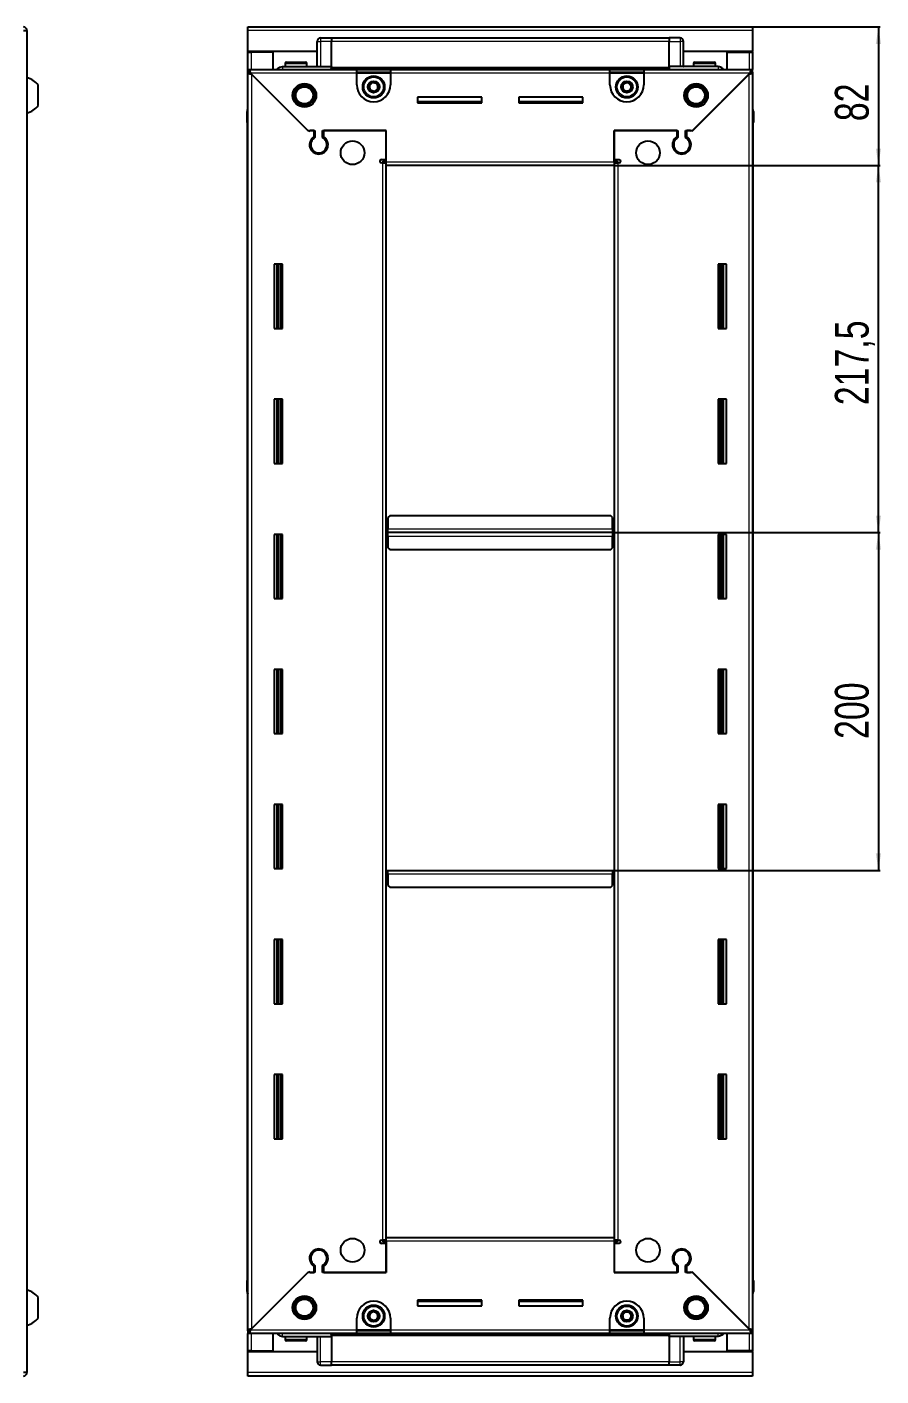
# Model space of a CAD drawing. Header units: millimetres. Extents: x 1014 to 4035, y -1858 to 1241.
# Drawn here: x 3529 to 4035, y 294 to 1093 of the extents above; entities that cross this region are included whole.
import ezdxf

# ---------------------------------------------------------------- set-up
doc = ezdxf.new("R2010")
doc.units = ezdxf.units.MM
doc.layers.add('FORMAT', color=7, linetype='Continuous')
doc.styles.add('SLDTEXTSTYLE0', font='TXT', dxfattribs={"width": 0.75})
doc.dimstyles.new('SLDDIMSTYLE0', dxfattribs={"dimtxt": 20, "dimasz": 10, "dimexe": 0, "dimexo": 0.0625, "dimgap": 5, "dimtad": 2, "dimdec": 1, "dimrnd": 1e-09, "dimzin": 12, "dimdsep": 46, "dimtxsty": 'SLDTEXTSTYLE0', "dimsah": 1, "dimcen": 0.09, "dimadec": 0, "dimazin": 3, "dimtfac": 1, "dimtofl": 0, "dimtmove": 0, "dimatfit": 3, "dimfxl": 0, "dimfrac": 2, "dimtolj": 1, "dimtzin": 12, "dimarcsym": 0})

# ---------------------------------------------------------------- blocks, each defined once
blk = doc.blocks.new('_D_5')
at = {"layer": 'FORMAT'}
for p, q in [((3958.6, 1093.07), (4034.09, 1093.07)), ((4033.09, 1093.07), (4033.09, 1011.07)), ((3876.6, 1011.07), (4034.09, 1011.07))]:
    blk.add_line(p, q, dxfattribs=at)
for points in [[(4033.09, 1093.07), (4031.55, 1083.07), (4034.63, 1083.07)], [(4033.09, 1011.07), (4034.63, 1021.07), (4031.55, 1021.07)]]:
    blk.add_solid(points, dxfattribs=at)
at = {"layer": 'FORMAT', "insert": (4007.31, 1037.29), "char_height": 20, "attachment_point": 1, "rotation": 90, "style": 'SLDTEXTSTYLE0'}
blk.add_mtext('82', dxfattribs=at)
blk = doc.blocks.new('_D_6')
at = {"layer": 'FORMAT'}
for p, q in [((3876.6, 1011.07), (4034.09, 1011.07)), ((4033.09, 793.57), (4033.09, 1011.07)), ((3875.6, 793.57), (4034.09, 793.57))]:
    blk.add_line(p, q, dxfattribs=at)
for points in [[(4033.09, 1011.07), (4031.55, 1001.07), (4034.63, 1001.07)], [(4033.09, 793.57), (4034.63, 803.57), (4031.55, 803.57)]]:
    blk.add_solid(points, dxfattribs=at)
at = {"layer": 'FORMAT', "insert": (4007.31, 869.07), "char_height": 20, "attachment_point": 1, "rotation": 90, "style": 'SLDTEXTSTYLE0'}
blk.add_mtext('217,5', dxfattribs=at)
blk = doc.blocks.new('_D_7')
at = {"layer": 'FORMAT'}
for p, q in [((3875.6, 793.57), (4034.09, 793.57)), ((4033.09, 793.57), (4033.09, 593.57)), ((3875.6, 593.57), (4034.09, 593.57))]:
    blk.add_line(p, q, dxfattribs=at)
for points in [[(4033.09, 793.57), (4031.55, 783.57), (4034.63, 783.57)], [(4033.09, 593.57), (4034.63, 603.57), (4031.55, 603.57)]]:
    blk.add_solid(points, dxfattribs=at)
at = {"layer": 'FORMAT', "insert": (4007.31, 671.4), "char_height": 20, "attachment_point": 1, "rotation": 90, "style": 'SLDTEXTSTYLE0'}
blk.add_mtext('200', dxfattribs=at)

msp = doc.modelspace()

# ---------------------------------------------------------------- linework, layer by layer
at = {"color": 7, "linetype": 'Continuous', "lineweight": 25}
for p, q in [((3526.64, 1090.97), (3528.74, 1090.97)), ((3528.74, 1090.97), (3528.74, 296.17)), ((3659.59, 1093.07), (3958.59, 1093.07)), ((3659.59, 1090.97), (3659.59, 1093.07)), ((3659.59, 1078.57), (3659.59, 1090.97)), ((3958.59, 1093.07), (3958.59, 1090.97)), ((3958.59, 1090.97), (3958.59, 1078.57)), ((3700.59, 1069.57), (3700.59, 1084.57)), ((3701.27, 1086.07), (3701.27, 1086.07)), ((3702.59, 1086.57), (3709.09, 1086.57)), ((3702.59, 1086.57), (3709.09, 1086.57)), ((3709.09, 1086.57), (3709.09, 1086.57)), ((3709.09, 1086.57), (3709.09, 1086.57)), ((3709.09, 1086.57), (3709.09, 1084.57)), ((3909.09, 1086.42), (3709.09, 1086.42)), ((3709.09, 1069.57), (3709.09, 1084.57)), ((3909.09, 1086.57), (3909.09, 1086.57)), ((3915.59, 1086.57), (3909.09, 1086.57)), ((3915.59, 1086.57), (3909.09, 1086.57)), ((3909.09, 1086.57), (3909.09, 1084.57)), ((3909.09, 1069.57), (3909.09, 1084.57)), ((3917.59, 1084.57), (3917.59, 1084.57)), ((3917.59, 1069.57), (3917.59, 1084.57)), ((3700.59, 1078.57), (3659.59, 1078.57)), ((3659.59, 1078.07), (3659.59, 1078.57)), ((3659.59, 1067.82), (3659.59, 1078.07)), ((3659.59, 1078.07), (3661.69, 1078.07)), ((3661.09, 1078.07), (3661.09, 1078.57)), ((3674.59, 1078.07), (3661.69, 1078.07)), ((3674.59, 1067.82), (3674.59, 1078.07)), ((3681.59, 1071.47), (3681.59, 1069.57)), ((3682.39, 1072.27), (3693.79, 1072.27)), ((3694.59, 1069.57), (3694.59, 1071.47)), ((3958.59, 1078.57), (3917.59, 1078.57)), ((3923.59, 1071.47), (3923.59, 1069.57)), ((3924.39, 1072.27), (3935.79, 1072.27)), ((3936.59, 1069.57), (3936.59, 1071.47)), ((3943.59, 1067.82), (3943.59, 1078.07)), ((3943.59, 1078.07), (3956.49, 1078.07)), ((3956.49, 1078.07), (3958.59, 1078.07)), ((3957.09, 1078.07), (3957.09, 1078.57)), ((3958.59, 1078.07), (3958.59, 1078.57)), ((3958.59, 1078.07), (3958.59, 1067.82)), ((3659.59, 1066.32), (3659.59, 1067.82)), ((3659.59, 1067.82), (3660.59, 1067.82)), ((3659.59, 1065.82), (3659.59, 1066.32)), ((3659.59, 1066.32), (3660.59, 1066.32)), ((3659.59, 321.32), (3659.59, 1065.82)), ((3661.09, 1065.82), (3659.59, 1065.82)), ((3660.59, 1066.32), (3660.59, 1067.82)), ((3660.59, 1067.82), (3724.09, 1067.82)), ((3661.19, 1065.72), (3695.09, 1031.82)), ((3695.79, 1031.12), (3661.69, 1065.22)), ((3680.09, 1069.57), (3709.09, 1069.57)), ((3709.01, 1067.82), (3709.09, 1069.54)), ((3709.09, 1069.57), (3709.09, 1069.07)), ((3709.09, 1068.42), (3909.09, 1068.42)), ((3724.09, 1065.72), (3724.09, 1067.82)), ((3724.09, 1067.82), (3744.09, 1067.82)), ((3724.09, 1066.32), (3744.09, 1066.32)), ((3724.09, 1058.82), (3724.09, 1065.72)), ((3744.09, 1067.82), (3744.09, 1065.72)), ((3744.09, 1067.82), (3874.09, 1067.82)), ((3744.09, 1065.72), (3744.09, 1058.82)), ((3874.09, 1065.72), (3874.09, 1067.82)), ((3874.09, 1067.82), (3894.09, 1067.82)), ((3874.09, 1066.32), (3894.09, 1066.32)), ((3874.09, 1058.82), (3874.09, 1065.72)), ((3894.09, 1067.82), (3957.59, 1067.82)), ((3894.09, 1067.82), (3894.09, 1065.72)), ((3894.09, 1065.72), (3894.09, 1058.82)), ((3909.09, 1069.57), (3909.09, 1069.07)), ((3938.09, 1069.57), (3909.09, 1069.57)), ((3909.09, 1069.54), (3909.16, 1067.82)), ((3956.49, 1065.22), (3922.39, 1031.12)), ((3923.09, 1031.82), (3956.99, 1065.72)), ((3957.09, 1065.82), (3958.59, 1065.82)), ((3957.59, 1066.32), (3957.59, 1067.82)), ((3957.59, 1067.82), (3958.59, 1067.82)), ((3957.59, 1066.32), (3958.59, 1066.32)), ((3958.59, 1066.32), (3958.59, 1067.82)), ((3958.59, 1066.32), (3958.59, 1065.82)), ((3958.59, 1065.82), (3958.59, 321.32)), ((3535.34, 1046.57), (3535.34, 1058.57)), ((3798.09, 1051.57), (3760.09, 1051.57)), ((3760.09, 1051.57), (3760.09, 1048.07)), ((3798.09, 1048.82), (3760.09, 1048.82)), ((3760.09, 1048.07), (3798.09, 1048.07)), ((3798.09, 1048.07), (3798.09, 1051.57)), ((3858.09, 1051.57), (3820.09, 1051.57)), ((3820.09, 1051.57), (3820.09, 1048.07)), ((3858.09, 1048.82), (3820.09, 1048.82)), ((3820.09, 1048.07), (3858.09, 1048.07)), ((3858.09, 1048.07), (3858.09, 1051.57)), ((3659.09, 1043.07), (3659.09, 1036.57)), ((3659.09, 1036.57), (3659.09, 1043.07)), ((3958.59, 1044.39), (3958.59, 1044.39)), ((3959.09, 1043.07), (3959.09, 1036.57)), ((3959.09, 1036.57), (3959.09, 1043.07)), ((3659.09, 1036.57), (3659.09, 1036.57)), ((3659.59, 1036.57), (3659.09, 1036.57)), ((3659.24, 1036.57), (3659.24, 350.57)), ((3695.09, 1031.82), (3699.29, 1031.82)), ((3696.49, 1031.82), (3695.79, 1031.12)), ((3698.59, 1031.82), (3696.49, 1031.82)), ((3698.59, 1031.82), (3698.59, 1027.93)), ((3699.29, 1031.82), (3699.29, 1027.53)), ((3703.89, 1031.82), (3741.59, 1031.82)), ((3703.89, 1027.53), (3703.89, 1031.82)), ((3704.59, 1027.93), (3704.59, 1031.82)), ((3741.59, 1031.82), (3704.59, 1031.82)), ((3741.59, 1014.57), (3741.59, 1031.82)), ((3741.59, 1013.17), (3741.59, 1031.82)), ((3876.59, 1031.82), (3876.59, 1014.57)), ((3913.59, 1031.82), (3876.59, 1031.82)), ((3876.59, 1031.82), (3914.29, 1031.82)), ((3876.59, 1013.17), (3876.59, 1031.82)), ((3913.59, 1031.82), (3913.59, 1027.93)), ((3914.29, 1031.82), (3914.29, 1027.53)), ((3918.89, 1031.82), (3923.09, 1031.82)), ((3918.89, 1027.53), (3918.89, 1031.82)), ((3921.69, 1031.82), (3919.59, 1031.82)), ((3919.59, 1027.93), (3919.59, 1031.82)), ((3922.39, 1031.12), (3921.69, 1031.82)), ((3958.59, 1036.57), (3959.09, 1036.57)), ((3958.94, 350.57), (3958.94, 1036.57)), ((3959.09, 1036.57), (3959.09, 1036.57)), ((3959.09, 1036.57), (3959.09, 1036.57)), ((3699.59, 1018.96), (3699.59, 1018.2)), ((3918.59, 1018.96), (3918.59, 1018.2)), ((3738.74, 1014.57), (3741.59, 1014.57)), ((3739.49, 1012.57), (3738.74, 1012.57)), ((3739.49, 1012.57), (3741.59, 1012.57)), ((3741.59, 1013.57), (3739.59, 1013.57)), ((3739.59, 1013.57), (3739.59, 1012.57)), ((3741.59, 1011.07), (3741.59, 1013.17)), ((3741.59, 376.07), (3741.59, 1011.07)), ((3876.59, 1011.07), (3741.59, 1011.07)), ((3876.59, 1014.57), (3879.44, 1014.57)), ((3878.59, 1013.57), (3876.59, 1013.57)), ((3876.59, 1013.17), (3876.59, 1011.07)), ((3876.59, 1012.57), (3878.69, 1012.57)), ((3876.59, 1011.07), (3876.59, 376.07)), ((3878.59, 1012.57), (3878.59, 1013.57)), ((3879.44, 1012.57), (3878.69, 1012.57)), ((3680.09, 952.57), (3675.09, 952.57)), ((3675.09, 952.57), (3675.09, 914.57)), ((3677.24, 914.57), (3677.24, 952.57)), ((3679.03, 914.57), (3679.03, 952.57)), ((3679.07, 914.57), (3679.07, 952.57)), ((3680.09, 914.57), (3680.09, 952.57)), ((3938.09, 952.57), (3938.09, 914.57)), ((3943.09, 952.57), (3938.09, 952.57)), ((3939.11, 952.57), (3939.11, 914.57)), ((3939.15, 952.57), (3939.15, 914.57)), ((3940.94, 952.57), (3940.94, 914.57)), ((3943.09, 914.57), (3943.09, 952.57)), ((3675.09, 914.57), (3680.09, 914.57)), ((3938.09, 914.57), (3943.09, 914.57)), ((3680.09, 872.57), (3675.09, 872.57)), ((3675.09, 872.57), (3675.09, 834.57)), ((3677.24, 834.57), (3677.24, 872.57)), ((3679.03, 834.57), (3679.03, 872.57)), ((3679.07, 834.57), (3679.07, 872.57)), ((3680.09, 834.57), (3680.09, 872.57)), ((3938.09, 872.57), (3938.09, 834.57)), ((3943.09, 872.57), (3938.09, 872.57)), ((3939.11, 872.57), (3939.11, 834.57)), ((3939.15, 872.57), (3939.15, 834.57)), ((3940.94, 872.57), (3940.94, 834.57)), ((3943.09, 834.57), (3943.09, 872.57)), ((3675.09, 834.57), (3680.09, 834.57)), ((3938.09, 834.57), (3943.09, 834.57)), ((3743.59, 803.57), (3742.59, 802.57)), ((3742.59, 802.57), (3742.59, 795.67)), ((3874.59, 803.57), (3743.59, 803.57)), ((3875.59, 802.57), (3874.59, 803.57)), ((3875.59, 795.67), (3875.59, 802.57)), ((3680.09, 792.57), (3675.09, 792.57)), ((3675.09, 792.57), (3675.09, 754.57)), ((3677.24, 754.57), (3677.24, 792.57)), ((3679.03, 754.57), (3679.03, 792.57)), ((3679.07, 754.57), (3679.07, 792.57)), ((3680.09, 754.57), (3680.09, 792.57)), ((3742.34, 793.57), (3741.59, 793.57)), ((3742.59, 796.42), (3742.34, 796.42)), ((3742.34, 796.42), (3742.34, 793.57)), ((3742.34, 793.57), (3742.34, 790.72)), ((3742.59, 793.57), (3742.59, 795.67)), ((3875.59, 793.57), (3742.59, 793.57)), ((3742.59, 791.47), (3742.59, 793.57)), ((3742.59, 791.47), (3742.59, 784.57)), ((3875.84, 796.42), (3875.59, 796.42)), ((3875.59, 795.67), (3875.59, 793.57)), ((3875.59, 793.57), (3875.59, 791.47)), ((3875.59, 784.57), (3875.59, 791.47)), ((3875.84, 793.57), (3875.84, 796.42)), ((3876.59, 793.57), (3875.84, 793.57)), ((3875.84, 790.72), (3875.84, 793.57)), ((3938.09, 792.57), (3938.09, 754.57)), ((3943.09, 792.57), (3938.09, 792.57)), ((3939.11, 792.57), (3939.11, 754.57)), ((3939.15, 792.57), (3939.15, 754.57)), ((3940.94, 792.57), (3940.94, 754.57)), ((3943.09, 754.57), (3943.09, 792.57)), ((3742.34, 790.72), (3742.59, 790.72)), ((3742.59, 784.57), (3743.59, 783.57)), ((3743.59, 783.57), (3874.59, 783.57)), ((3874.59, 783.57), (3875.59, 784.57)), ((3875.59, 790.72), (3875.84, 790.72)), ((3675.09, 754.57), (3680.09, 754.57)), ((3938.09, 754.57), (3943.09, 754.57)), ((3680.09, 712.57), (3675.09, 712.57)), ((3675.09, 712.57), (3675.09, 674.57)), ((3677.24, 674.57), (3677.24, 712.57)), ((3679.03, 674.57), (3679.03, 712.57)), ((3679.07, 674.57), (3679.07, 712.57)), ((3680.09, 674.57), (3680.09, 712.57)), ((3938.09, 712.57), (3938.09, 674.57)), ((3943.09, 712.57), (3938.09, 712.57)), ((3939.11, 712.57), (3939.11, 674.57)), ((3939.15, 712.57), (3939.15, 674.57)), ((3940.94, 712.57), (3940.94, 674.57)), ((3943.09, 674.57), (3943.09, 712.57)), ((3675.09, 674.57), (3680.09, 674.57)), ((3938.09, 674.57), (3943.09, 674.57)), ((3680.09, 632.57), (3675.09, 632.57)), ((3675.09, 632.57), (3675.09, 594.57)), ((3677.24, 594.57), (3677.24, 632.57)), ((3679.03, 594.57), (3679.03, 632.57)), ((3679.07, 594.57), (3679.07, 632.57)), ((3680.09, 594.57), (3680.09, 632.57)), ((3938.09, 632.57), (3938.09, 594.57)), ((3943.09, 632.57), (3938.09, 632.57)), ((3939.11, 632.57), (3939.11, 594.57)), ((3939.15, 632.57), (3939.15, 594.57)), ((3940.94, 632.57), (3940.94, 594.57)), ((3943.09, 594.57), (3943.09, 632.57)), ((3675.09, 594.57), (3680.09, 594.57)), ((3741.59, 593.57), (3742.34, 593.57)), ((3742.34, 593.57), (3742.34, 590.72)), ((3742.59, 593.57), (3875.59, 593.57)), ((3742.59, 591.47), (3742.59, 593.57)), ((3742.59, 591.47), (3742.59, 584.57)), ((3875.59, 593.57), (3875.59, 591.47)), ((3875.59, 584.57), (3875.59, 591.47)), ((3875.84, 590.72), (3875.84, 593.57)), ((3875.84, 593.57), (3876.59, 593.57)), ((3938.09, 594.57), (3943.09, 594.57)), ((3742.34, 590.72), (3742.59, 590.72)), ((3742.59, 584.57), (3743.59, 583.57)), ((3743.59, 583.57), (3874.59, 583.57)), ((3874.59, 583.57), (3875.59, 584.57)), ((3875.59, 590.72), (3875.84, 590.72)), ((3680.09, 552.57), (3675.09, 552.57)), ((3675.09, 552.57), (3675.09, 514.57)), ((3677.24, 514.57), (3677.24, 552.57)), ((3679.03, 514.57), (3679.03, 552.57)), ((3679.07, 514.57), (3679.07, 552.57)), ((3680.09, 514.57), (3680.09, 552.57)), ((3938.09, 552.57), (3938.09, 514.57)), ((3943.09, 552.57), (3938.09, 552.57)), ((3939.11, 552.57), (3939.11, 514.57)), ((3939.15, 552.57), (3939.15, 514.57)), ((3940.94, 552.57), (3940.94, 514.57)), ((3943.09, 514.57), (3943.09, 552.57)), ((3675.09, 514.57), (3680.09, 514.57)), ((3938.09, 514.57), (3943.09, 514.57)), ((3680.09, 472.57), (3675.09, 472.57)), ((3675.09, 472.57), (3675.09, 434.57)), ((3677.24, 434.57), (3677.24, 472.57)), ((3679.03, 434.57), (3679.03, 472.57)), ((3679.07, 434.57), (3679.07, 472.57)), ((3680.09, 434.57), (3680.09, 472.57)), ((3938.09, 472.57), (3938.09, 434.57)), ((3943.09, 472.57), (3938.09, 472.57)), ((3939.11, 472.57), (3939.11, 434.57)), ((3939.15, 472.57), (3939.15, 434.57)), ((3940.94, 472.57), (3940.94, 434.57)), ((3943.09, 434.57), (3943.09, 472.57)), ((3675.09, 434.57), (3680.09, 434.57)), ((3938.09, 434.57), (3943.09, 434.57)), ((3741.59, 376.07), (3876.59, 376.07)), ((3741.59, 373.97), (3741.59, 376.07)), ((3876.59, 376.07), (3876.59, 373.97)), ((3699.59, 368.94), (3699.59, 368.18)), ((3738.74, 374.57), (3739.49, 374.57)), ((3741.59, 372.57), (3738.74, 372.57)), ((3741.59, 374.57), (3739.49, 374.57)), ((3739.59, 374.57), (3739.59, 373.57)), ((3739.59, 373.57), (3741.59, 373.57)), ((3741.59, 373.97), (3741.59, 355.32)), ((3741.59, 355.32), (3741.59, 372.57)), ((3878.69, 374.57), (3876.59, 374.57)), ((3876.59, 373.97), (3876.59, 355.32)), ((3876.59, 373.57), (3878.59, 373.57)), ((3876.59, 372.57), (3876.59, 355.32)), ((3879.44, 372.57), (3876.59, 372.57)), ((3878.59, 373.57), (3878.59, 374.57)), ((3878.69, 374.57), (3879.44, 374.57)), ((3918.59, 368.94), (3918.59, 368.18)), ((3699.29, 359.61), (3699.29, 355.32)), ((3703.89, 355.32), (3703.89, 359.61)), ((3914.29, 359.61), (3914.29, 355.32)), ((3918.89, 355.32), (3918.89, 359.61)), ((3695.09, 355.32), (3661.19, 321.42)), ((3661.69, 321.92), (3695.79, 356.02)), ((3699.29, 355.32), (3695.09, 355.32)), ((3695.79, 356.02), (3696.49, 355.32)), ((3696.49, 355.32), (3698.59, 355.32)), ((3698.59, 359.21), (3698.59, 355.32)), ((3741.59, 355.32), (3703.89, 355.32)), ((3704.59, 355.32), (3704.59, 359.21)), ((3704.59, 355.32), (3741.59, 355.32)), ((3876.59, 355.32), (3913.59, 355.32)), ((3914.29, 355.32), (3876.59, 355.32)), ((3913.59, 359.21), (3913.59, 355.32)), ((3923.09, 355.32), (3918.89, 355.32)), ((3919.59, 355.32), (3919.59, 359.21)), ((3919.59, 355.32), (3921.69, 355.32)), ((3921.69, 355.32), (3922.39, 356.02)), ((3922.39, 356.02), (3956.49, 321.92)), ((3956.99, 321.42), (3923.09, 355.32)), ((3659.09, 344.07), (3659.09, 350.57)), ((3659.09, 350.57), (3659.09, 350.57)), ((3659.09, 350.57), (3659.09, 350.57)), ((3659.09, 350.57), (3659.09, 344.07)), ((3659.59, 350.57), (3659.09, 350.57)), ((3958.59, 350.57), (3959.09, 350.57)), ((3959.09, 350.57), (3959.09, 350.57)), ((3959.09, 344.07), (3959.09, 350.57)), ((3959.09, 350.57), (3959.09, 344.07)), ((3535.34, 328.57), (3535.34, 340.57)), ((3659.59, 342.75), (3659.59, 342.75)), ((3798.09, 339.07), (3760.09, 339.07)), ((3760.09, 339.07), (3760.09, 335.57)), ((3760.09, 338.32), (3798.09, 338.32)), ((3798.09, 335.57), (3798.09, 339.07)), ((3858.09, 339.07), (3820.09, 339.07)), ((3820.09, 339.07), (3820.09, 335.57)), ((3820.09, 338.32), (3858.09, 338.32)), ((3858.09, 335.57), (3858.09, 339.07)), ((3724.09, 321.42), (3724.09, 328.32)), ((3744.09, 328.32), (3744.09, 321.42)), ((3760.09, 335.57), (3798.09, 335.57)), ((3820.09, 335.57), (3858.09, 335.57)), ((3874.09, 321.42), (3874.09, 328.32)), ((3894.09, 328.32), (3894.09, 321.42)), ((3659.59, 320.82), (3659.59, 321.32)), ((3661.09, 321.32), (3659.59, 321.32)), ((3659.59, 320.82), (3659.59, 319.32)), ((3660.59, 320.82), (3659.59, 320.82)), ((3660.59, 320.82), (3660.59, 319.32)), ((3724.09, 319.32), (3724.09, 321.42)), ((3744.09, 320.82), (3724.09, 320.82)), ((3744.09, 321.42), (3744.09, 319.32)), ((3874.09, 319.32), (3874.09, 321.42)), ((3894.09, 320.82), (3874.09, 320.82)), ((3894.09, 321.42), (3894.09, 319.32)), ((3957.09, 321.32), (3958.59, 321.32)), ((3957.59, 320.82), (3957.59, 319.32)), ((3958.59, 320.82), (3957.59, 320.82)), ((3958.59, 321.32), (3958.59, 320.82)), ((3958.59, 320.82), (3958.59, 319.32)), ((3659.59, 309.07), (3659.59, 319.32)), ((3660.59, 319.32), (3659.59, 319.32)), ((3724.09, 319.32), (3660.59, 319.32)), ((3674.59, 309.07), (3674.59, 319.32)), ((3680.09, 317.57), (3709.09, 317.57)), ((3681.59, 317.57), (3681.59, 315.67)), ((3686.16, 314.87), (3682.39, 314.87)), ((3693.79, 314.87), (3686.16, 314.87)), ((3694.59, 315.67), (3694.59, 317.57)), ((3700.59, 317.57), (3700.59, 302.57)), ((3709.09, 317.6), (3709.01, 319.32)), ((3909.09, 318.72), (3709.09, 318.72)), ((3709.09, 317.57), (3709.09, 318.07)), ((3709.09, 317.57), (3709.09, 302.57)), ((3744.09, 319.32), (3724.09, 319.32)), ((3874.09, 319.32), (3744.09, 319.32)), ((3894.09, 319.32), (3874.09, 319.32)), ((3957.59, 319.32), (3894.09, 319.32)), ((3909.16, 319.32), (3909.09, 317.6)), ((3909.09, 317.57), (3909.09, 318.07)), ((3938.09, 317.57), (3909.09, 317.57)), ((3909.09, 317.57), (3909.09, 302.57)), ((3917.59, 317.57), (3917.59, 302.57)), ((3923.59, 317.57), (3923.59, 315.67)), ((3931.38, 314.87), (3924.39, 314.87)), ((3935.79, 314.87), (3931.38, 314.87)), ((3936.59, 315.67), (3936.59, 317.57)), ((3943.59, 309.07), (3943.59, 319.32)), ((3958.59, 319.32), (3957.59, 319.32)), ((3958.59, 319.32), (3958.59, 309.07)), ((3661.69, 309.07), (3659.59, 309.07)), ((3659.59, 308.57), (3659.59, 309.07)), ((3659.59, 308.57), (3700.59, 308.57)), ((3659.59, 296.17), (3659.59, 308.57)), ((3661.09, 308.57), (3661.09, 309.07)), ((3661.69, 309.07), (3674.59, 309.07)), ((3917.59, 308.57), (3958.59, 308.57)), ((3956.49, 309.07), (3943.59, 309.07)), ((3958.59, 309.07), (3956.49, 309.07)), ((3957.09, 308.57), (3957.09, 309.07)), ((3958.59, 308.57), (3958.59, 309.07)), ((3958.59, 308.57), (3958.59, 296.17)), ((3528.74, 296.17), (3526.64, 296.17)), ((3659.59, 294.07), (3659.59, 296.17)), ((3700.59, 302.57), (3700.59, 302.57)), ((3702.59, 300.57), (3709.09, 300.57)), ((3702.59, 300.57), (3709.09, 300.57)), ((3709.09, 300.57), (3709.09, 302.57)), ((3709.09, 300.72), (3909.09, 300.72)), ((3709.09, 300.57), (3709.09, 300.57)), ((3909.09, 300.57), (3909.09, 302.57)), ((3915.59, 300.57), (3909.09, 300.57)), ((3909.09, 300.57), (3909.09, 300.57)), ((3909.09, 300.57), (3909.09, 300.57)), ((3915.59, 300.57), (3909.09, 300.57)), ((3916.91, 301.07), (3916.91, 301.07)), ((3958.59, 296.17), (3958.59, 294.07)), ((3958.59, 294.07), (3659.59, 294.07))]:
    msp.add_line(p, q, dxfattribs=at)
at = {"color": 8, "linetype": 'Continuous', "lineweight": 18}
for p, q in [((3958.59, 1090.97), (3659.59, 1090.97)), ((3700.59, 1084.57), (3702.59, 1084.57)), ((3702.59, 1086.57), (3702.59, 1084.57)), ((3702.59, 1084.57), (3702.59, 1069.57)), ((3709.09, 1084.57), (3702.59, 1084.57)), ((3909.09, 1084.42), (3709.09, 1084.42)), ((3909.09, 1084.57), (3915.59, 1084.57)), ((3915.59, 1086.57), (3915.59, 1084.57)), ((3917.59, 1084.57), (3915.59, 1084.57)), ((3915.59, 1084.57), (3915.59, 1069.57)), ((3661.69, 1078.07), (3661.69, 1078.57)), ((3661.69, 1067.82), (3661.69, 1078.07)), ((3681.59, 1071.47), (3694.59, 1071.47)), ((3923.59, 1071.47), (3936.59, 1071.47)), ((3956.49, 1078.57), (3956.49, 1078.07)), ((3956.49, 1078.07), (3956.49, 1067.82)), ((3724.09, 1065.72), (3661.19, 1065.72)), ((3661.69, 1065.22), (3661.69, 321.92)), ((3909.09, 1069.07), (3709.09, 1069.07)), ((3909.09, 1067.84), (3709.09, 1067.84)), ((3724.09, 1065.72), (3744.09, 1065.72)), ((3874.09, 1065.72), (3744.09, 1065.72)), ((3874.09, 1065.72), (3894.09, 1065.72)), ((3956.99, 1065.72), (3894.09, 1065.72)), ((3956.49, 321.92), (3956.49, 1065.22)), ((3659.59, 1043.07), (3659.09, 1043.07)), ((3958.59, 1043.07), (3959.09, 1043.07)), ((3739.49, 374.57), (3739.49, 1012.57)), ((3741.59, 1013.17), (3876.59, 1013.17)), ((3878.69, 1012.57), (3878.69, 374.57)), ((3676.59, 952.57), (3676.59, 914.57)), ((3677.82, 952.57), (3677.82, 914.57)), ((3940.35, 914.57), (3940.35, 952.57)), ((3941.59, 914.57), (3941.59, 952.57)), ((3676.59, 872.57), (3676.59, 834.57)), ((3677.82, 872.57), (3677.82, 834.57)), ((3940.35, 834.57), (3940.35, 872.57)), ((3941.59, 834.57), (3941.59, 872.57)), ((3676.59, 792.57), (3676.59, 754.57)), ((3677.82, 792.57), (3677.82, 754.57)), ((3875.59, 795.67), (3742.59, 795.67)), ((3742.59, 791.47), (3875.59, 791.47)), ((3940.35, 754.57), (3940.35, 792.57)), ((3941.59, 754.57), (3941.59, 792.57)), ((3676.59, 712.57), (3676.59, 674.57)), ((3677.82, 712.57), (3677.82, 674.57)), ((3940.35, 674.57), (3940.35, 712.57)), ((3941.59, 674.57), (3941.59, 712.57)), ((3676.59, 632.57), (3676.59, 594.57)), ((3677.82, 632.57), (3677.82, 594.57)), ((3940.35, 594.57), (3940.35, 632.57)), ((3941.59, 594.57), (3941.59, 632.57)), ((3742.59, 591.47), (3875.59, 591.47)), ((3676.59, 552.57), (3676.59, 514.57)), ((3677.82, 552.57), (3677.82, 514.57)), ((3940.35, 514.57), (3940.35, 552.57)), ((3941.59, 514.57), (3941.59, 552.57)), ((3676.59, 472.57), (3676.59, 434.57)), ((3677.82, 472.57), (3677.82, 434.57)), ((3940.35, 434.57), (3940.35, 472.57)), ((3941.59, 434.57), (3941.59, 472.57)), ((3876.59, 373.97), (3741.59, 373.97)), ((3659.59, 344.07), (3659.09, 344.07)), ((3958.59, 344.07), (3959.09, 344.07)), ((3661.19, 321.42), (3724.09, 321.42)), ((3744.09, 321.42), (3724.09, 321.42)), ((3744.09, 321.42), (3874.09, 321.42)), ((3894.09, 321.42), (3874.09, 321.42)), ((3894.09, 321.42), (3956.99, 321.42)), ((3661.69, 309.07), (3661.69, 319.32)), ((3685.89, 315.67), (3681.59, 315.67)), ((3694.59, 315.67), (3685.89, 315.67)), ((3702.59, 302.57), (3702.59, 317.57)), ((3709.09, 319.31), (3909.09, 319.31)), ((3709.09, 318.07), (3909.09, 318.07)), ((3915.59, 302.57), (3915.59, 317.57)), ((3931.56, 315.67), (3923.59, 315.67)), ((3936.59, 315.67), (3931.56, 315.67)), ((3956.49, 319.32), (3956.49, 309.07)), ((3661.69, 308.57), (3661.69, 309.07)), ((3956.49, 309.07), (3956.49, 308.57)), ((3958.59, 296.17), (3659.59, 296.17)), ((3700.59, 302.57), (3702.59, 302.57)), ((3702.59, 300.57), (3702.59, 302.57)), ((3709.09, 302.57), (3702.59, 302.57)), ((3709.09, 302.72), (3909.09, 302.72)), ((3909.09, 302.57), (3915.59, 302.57)), ((3917.59, 302.57), (3915.59, 302.57)), ((3915.59, 300.57), (3915.59, 302.57))]:
    msp.add_line(p, q, dxfattribs=at)
at = {"color": 7, "linetype": 'Continuous', "lineweight": 25}
for centre, radius in [((3734.09, 1057.57), 6.5), ((3884.09, 1057.57), 6.5), ((3693.09, 1052.57), 7), ((3693.09, 1052.57), 6.03), ((3693.09, 1052.57), 5.1), ((3734.09, 1057.57), 3.46), ((3884.09, 1057.57), 3.46), ((3925.09, 1052.57), 7), ((3925.09, 1052.57), 6.03), ((3925.09, 1052.57), 5.1), ((3721.59, 1018.57), 7), ((3896.59, 1018.57), 7), ((3721.59, 368.57), 7), ((3896.59, 368.57), 7), ((3693.09, 334.57), 7), ((3693.09, 334.57), 6.03), ((3693.09, 334.57), 5.1), ((3734.09, 329.57), 6.5), ((3884.09, 329.57), 6.5), ((3925.09, 334.57), 7), ((3925.09, 334.57), 6.03), ((3925.09, 334.57), 5.1), ((3734.09, 329.57), 3.46), ((3884.09, 329.57), 3.46)]:
    msp.add_circle(centre, radius, dxfattribs=at)
at = {"color": 8, "linetype": 'Continuous', "lineweight": 18}
for centre in [(3734.09, 1057.57), (3884.09, 1057.57), (3734.09, 329.57), (3884.09, 329.57)]:
    msp.add_circle(centre, 5.7, dxfattribs=at)
at = {"color": 7, "linetype": 'Continuous', "lineweight": 25}
for centre, radius, start, end in [((3526.64, 1090.97), 2.1, 0, 90), ((3702.59, 1084.57), 2, 90, 180), ((3915.59, 1084.57), 2, 0, 90), ((3915.59, 1084.57), 2, 0, 90), ((3682.39, 1071.47), 0.8, 90, 180), ((3693.79, 1071.47), 0.8, 0, 90), ((3924.39, 1071.47), 0.8, 90, 180), ((3935.79, 1071.47), 0.8, 0, 90), ((3525.72, 1051.55), 11.91, 36.1266, 75.29965), ((3700.39, 1069.77), 0.2, 270, 0), ((3917.79, 1069.77), 0.2, 180, 270), ((3734.09, 1058.82), 10, 180, 270), ((3734.09, 1057.57), 2.5, 134.01559, 194.01559), ((3734.09, 1057.57), 2.5, 194.01559, 254.01559), ((3734.09, 1057.57), 2.5, 74.01559, 134.01559), ((3734.09, 1057.57), 2.5, 254.01559, 314.01559), ((3734.09, 1058.82), 10, 270, 0), ((3734.09, 1057.57), 2.5, 14.01559, 74.01559), ((3734.09, 1057.57), 2.5, 314.01559, 14.01559), ((3884.09, 1058.82), 10, 180, 270), ((3884.09, 1057.57), 2.5, 160.11158, 220.11158), ((3884.09, 1057.57), 2.5, 100.11158, 160.11158), ((3884.09, 1057.57), 2.5, 220.11158, 280.11158), ((3884.09, 1057.57), 2.5, 40.11158, 100.11158), ((3884.09, 1058.82), 10, 270, 0), ((3884.09, 1057.57), 2.5, 280.11158, 340.11158), ((3884.09, 1057.57), 2.5, 340.11158, 40.11158), ((3525.72, 1053.6), 11.91, 284.70035, 323.8734), ((3661.09, 1043.07), 2, 138.57492, 180), ((3661.09, 1043.07), 2, 138.59038, 180), ((3957.09, 1043.07), 2, 0, 41.39416), ((3701.59, 1023.32), 5.5, 123.05573, 56.94427), ((3701.59, 1023.32), 4.8, 118.63099, 61.36901), ((3916.59, 1023.32), 5.5, 123.05573, 56.94427), ((3916.59, 1023.32), 4.8, 118.63099, 61.36901), ((3738.74, 1013.57), 1, 90, 270), ((3879.44, 1013.57), 1, 270, 90), ((3701.59, 363.82), 5.5, 303.05573, 236.94427), ((3701.59, 363.82), 4.8, 298.63099, 241.36901), ((3738.74, 373.57), 1, 90, 270), ((3879.44, 373.57), 1, 270, 90), ((3916.59, 363.82), 5.5, 303.05573, 236.94427), ((3916.59, 363.82), 4.8, 298.63099, 241.36901), ((3525.72, 333.55), 11.91, 36.1266, 75.29965), ((3661.09, 344.07), 2, 180, 199.56674), ((3661.09, 344.07), 2, 180, 221.39416), ((3957.09, 344.07), 2, 318.59038, 0), ((3661.09, 344.07), 2, 213.78451, 221.40962), ((3734.09, 328.32), 10, 90, 180), ((3734.09, 328.32), 10, 0, 90), ((3884.09, 328.32), 10, 90, 180), ((3884.09, 328.32), 10, 0, 90), ((3525.72, 335.6), 11.91, 284.70035, 323.8734), ((3734.09, 329.57), 2.5, 127.47401, 187.47401), ((3734.09, 329.57), 2.5, 187.47401, 247.47401), ((3734.09, 329.57), 2.5, 67.47401, 127.47401), ((3734.09, 329.57), 2.5, 7.47401, 67.47401), ((3734.09, 329.57), 2.5, 307.47401, 7.47401), ((3884.09, 329.57), 2.5, 147.04236, 207.04236), ((3884.09, 329.57), 2.5, 207.04236, 267.04236), ((3884.09, 329.57), 2.5, 87.04236, 147.04236), ((3884.09, 329.57), 2.5, 267.04236, 327.04236), ((3884.09, 329.57), 2.5, 27.04236, 87.04236), ((3884.09, 329.57), 2.5, 327.04236, 27.04236), ((3734.09, 329.57), 2.5, 247.47401, 307.47401), ((3682.39, 315.67), 0.8, 180, 270), ((3693.79, 315.67), 0.8, 270, 360), ((3700.39, 317.37), 0.2, 0, 90), ((3917.79, 317.37), 0.2, 90, 180), ((3924.39, 315.67), 0.8, 180, 270), ((3935.79, 315.67), 0.8, 270, 360), ((3526.64, 296.17), 2.1, 270, 0), ((3702.59, 302.57), 2, 180, 270), ((3702.59, 302.57), 2, 180, 270), ((3915.59, 302.57), 2, 270, 0), ((3915.59, 302.57), 2, 270, 311.40962)]:
    msp.add_arc(centre, radius, start, end, dxfattribs=at)
for points, knots in [([(3659.59, 1065.82), (3659.62, 1065.78), (3659.67, 1065.69), (3660.06, 1065.55), (3660.62, 1065.42), (3661.2, 1065.31), (3661.56, 1065.24), (3661.69, 1065.22)], [0, 0, 0, 0, 0.230255, 0.448522, 0.666786, 0.88505, 1, 1, 1, 1]), ([(3661.19, 1065.72), (3661.14, 1065.97), (3661.05, 1066.47), (3660.92, 1067.11), (3660.79, 1067.57), (3660.68, 1067.79), (3660.61, 1067.81), (3660.59, 1067.82)], [0, 0, 0, 0, 0.230255, 0.448522, 0.666786, 0.88505, 1, 1, 1, 1]), ([(3676.87, 1067.82), (3676.99, 1068.02), (3677.38, 1068.67), (3678.54, 1069.38), (3679.57, 1069.51), (3680.09, 1069.57)], [0, 0, 0, 0, 0.1822499, 0.5911249, 1, 1, 1, 1]), ([(3709.09, 1069.57), (3709.09, 1069.53), (3709.09, 1069.46), (3709.09, 1068.84), (3709.09, 1068.28), (3709.09, 1067.91), (3709.09, 1067.9)], [0, 0, 0, 0, 0.330266, 0.660532, 0.990799, 1, 1, 1, 1]), ([(3909.09, 1069.57), (3909.09, 1069.53), (3909.09, 1069.46), (3909.09, 1068.84), (3909.09, 1068.26), (3909.09, 1067.86), (3909.09, 1067.82)], [0, 0, 0, 0, 0.32291, 0.645819, 0.968729, 1, 1, 1, 1]), ([(3941.3, 1067.82), (3941.18, 1068.02), (3940.8, 1068.67), (3939.64, 1069.38), (3938.61, 1069.51), (3938.09, 1069.57)], [0, 0, 0, 0, 0.18225, 0.591125, 1, 1, 1, 1]), ([(3956.49, 1065.22), (3956.74, 1065.27), (3957.24, 1065.36), (3957.88, 1065.49), (3958.34, 1065.62), (3958.56, 1065.73), (3958.58, 1065.8), (3958.59, 1065.82)], [0, 0, 0, 0, 0.230255, 0.448522, 0.666786, 0.88505, 1, 1, 1, 1]), ([(3957.59, 1067.82), (3957.54, 1067.79), (3957.45, 1067.74), (3957.32, 1067.35), (3957.19, 1066.79), (3957.08, 1066.21), (3957.01, 1065.85), (3956.99, 1065.72)], [0, 0, 0, 0, 0.230255, 0.448522, 0.666786, 0.88505, 1, 1, 1, 1]), ([(3731.31, 1058.37), (3731.68, 1058.72), (3732.38, 1059.39), (3733.07, 1060.06), (3733.39, 1060.37)], [0, 0, 0, 0, 0.534686, 1, 1, 1, 1]), ([(3732.01, 1055.57), (3731.93, 1055.9), (3731.73, 1056.7), (3731.49, 1057.66), (3731.34, 1058.24), (3731.31, 1058.37)], [0, 0, 0, 0, 0.362901, 0.866875, 1, 1, 1, 1]), ([(3734.79, 1054.77), (3734.29, 1054.91), (3733.36, 1055.18), (3732.44, 1055.44), (3732.01, 1055.57)], [0, 0, 0, 0, 0.5346859, 1, 1, 1, 1]), ([(3733.39, 1060.37), (3733.89, 1060.23), (3734.81, 1059.96), (3735.74, 1059.7), (3736.16, 1059.58)], [0, 0, 0, 0, 0.534686, 1, 1, 1, 1]), ([(3736.86, 1056.78), (3736.49, 1056.42), (3735.8, 1055.75), (3735.11, 1055.08), (3734.79, 1054.77)], [0, 0, 0, 0, 0.534686, 1, 1, 1, 1]), ([(3736.16, 1059.58), (3736.2, 1059.46), (3736.34, 1058.87), (3736.58, 1057.91), (3736.78, 1057.11), (3736.86, 1056.78)], [0, 0, 0, 0, 0.133125, 0.637099, 1, 1, 1, 1]), ([(3881.25, 1057.06), (3881.29, 1057.18), (3881.49, 1057.74), (3881.83, 1058.68), (3882.11, 1059.45), (3882.23, 1059.78)], [0, 0, 0, 0, 0.133125, 0.637099, 1, 1, 1, 1]), ([(3883.11, 1054.86), (3882.77, 1055.25), (3882.15, 1055.99), (3881.53, 1056.72), (3881.25, 1057.06)], [0, 0, 0, 0, 0.534686, 1, 1, 1, 1]), ([(3882.23, 1059.78), (3882.74, 1059.87), (3883.69, 1060.04), (3884.63, 1060.21), (3885.07, 1060.29)], [0, 0, 0, 0, 0.534686, 1, 1, 1, 1]), ([(3885.95, 1055.36), (3885.44, 1055.27), (3884.49, 1055.1), (3883.55, 1054.93), (3883.11, 1054.86)], [0, 0, 0, 0, 0.534686, 1, 1, 1, 1]), ([(3885.07, 1060.29), (3885.4, 1059.89), (3886.02, 1059.15), (3886.64, 1058.42), (3886.93, 1058.08)], [0, 0, 0, 0, 0.534686, 1, 1, 1, 1]), ([(3886.93, 1058.08), (3886.81, 1057.75), (3886.53, 1056.98), (3886.19, 1056.04), (3885.99, 1055.48), (3885.95, 1055.36)], [0, 0, 0, 0, 0.362901, 0.866875, 1, 1, 1, 1]), ([(3731.42, 330.68), (3731.52, 330.75), (3732, 331.12), (3732.79, 331.72), (3733.44, 332.22), (3733.71, 332.43)], [0, 0, 0, 0, 0.133125, 0.637099, 1, 1, 1, 1]), ([(3731.8, 327.81), (3731.73, 328.33), (3731.61, 329.28), (3731.48, 330.23), (3731.42, 330.68)], [0, 0, 0, 0, 0.534686, 1, 1, 1, 1]), ([(3734.46, 326.71), (3733.99, 326.91), (3733.1, 327.28), (3732.21, 327.64), (3731.8, 327.81)], [0, 0, 0, 0, 0.534686, 1, 1, 1, 1]), ([(3733.71, 332.43), (3734.19, 332.24), (3735.08, 331.87), (3735.97, 331.5), (3736.38, 331.33)], [0, 0, 0, 0, 0.534686, 1, 1, 1, 1]), ([(3736.76, 328.47), (3736.48, 328.26), (3735.83, 327.75), (3735.04, 327.15), (3734.56, 326.78), (3734.46, 326.71)], [0, 0, 0, 0, 0.362901, 0.866875, 1, 1, 1, 1]), ([(3736.38, 331.33), (3736.45, 330.82), (3736.57, 329.86), (3736.7, 328.91), (3736.76, 328.47)], [0, 0, 0, 0, 0.534686, 1, 1, 1, 1]), ([(3881.21, 329.72), (3881.49, 330.15), (3882.01, 330.96), (3882.53, 331.77), (3882.78, 332.14)], [0, 0, 0, 0, 0.534686, 1, 1, 1, 1]), ([(3882.52, 327.15), (3882.28, 327.61), (3881.85, 328.47), (3881.41, 329.32), (3881.21, 329.72)], [0, 0, 0, 0, 0.534686, 1, 1, 1, 1]), ([(3882.78, 332.14), (3882.9, 332.14), (3883.5, 332.1), (3884.49, 332.05), (3885.32, 332.01), (3885.66, 331.99)], [0, 0, 0, 0, 0.133125, 0.637099, 1, 1, 1, 1]), ([(3886.97, 329.42), (3886.69, 328.99), (3886.17, 328.18), (3885.64, 327.37), (3885.4, 327)], [0, 0, 0, 0, 0.5346859, 1, 1, 1, 1]), ([(3885.66, 331.99), (3885.89, 331.53), (3886.33, 330.67), (3886.77, 329.82), (3886.97, 329.42)], [0, 0, 0, 0, 0.534686, 1, 1, 1, 1]), ([(3661.69, 321.92), (3661.44, 321.88), (3660.94, 321.79), (3660.3, 321.65), (3659.84, 321.52), (3659.62, 321.41), (3659.6, 321.34), (3659.59, 321.32)], [0, 0, 0, 0, 0.230255, 0.448522, 0.666786, 0.88505, 1, 1, 1, 1]), ([(3660.59, 319.32), (3660.64, 319.35), (3660.72, 319.4), (3660.86, 319.79), (3660.99, 320.35), (3661.1, 320.93), (3661.17, 321.3), (3661.19, 321.42)], [0, 0, 0, 0, 0.230255, 0.448522, 0.666786, 0.88505, 1, 1, 1, 1]), ([(3885.4, 327), (3885.06, 327.02), (3884.24, 327.06), (3883.24, 327.11), (3882.64, 327.14), (3882.52, 327.15)], [0, 0, 0, 0, 0.362901, 0.866875, 1, 1, 1, 1]), ([(3958.59, 321.32), (3958.56, 321.37), (3958.51, 321.46), (3958.12, 321.59), (3957.56, 321.72), (3956.98, 321.83), (3956.61, 321.9), (3956.49, 321.92)], [0, 0, 0, 0, 0.230255, 0.448522, 0.666786, 0.88505, 1, 1, 1, 1]), ([(3956.99, 321.42), (3957.04, 321.17), (3957.12, 320.67), (3957.26, 320.03), (3957.39, 319.57), (3957.5, 319.35), (3957.57, 319.33), (3957.59, 319.32)], [0, 0, 0, 0, 0.230255, 0.448522, 0.666786, 0.88505, 1, 1, 1, 1]), ([(3676.87, 319.32), (3676.99, 319.12), (3677.38, 318.47), (3678.54, 317.76), (3679.57, 317.63), (3680.09, 317.57)], [0, 0, 0, 0, 0.1822499, 0.5911249, 1, 1, 1, 1]), ([(3709.09, 317.57), (3709.09, 317.61), (3709.09, 317.68), (3709.09, 318.3), (3709.09, 318.86), (3709.09, 319.24), (3709.09, 319.25)], [0, 0, 0, 0, 0.330267, 0.660534, 0.990802, 1, 1, 1, 1]), ([(3909.09, 317.57), (3909.09, 317.61), (3909.09, 317.68), (3909.09, 318.3), (3909.09, 318.86), (3909.09, 319.24), (3909.09, 319.25)], [0, 0, 0, 0, 0.330267, 0.660534, 0.990802, 1, 1, 1, 1]), ([(3941.3, 319.32), (3941.18, 319.12), (3940.8, 318.47), (3939.64, 317.76), (3938.61, 317.63), (3938.09, 317.57)], [0, 0, 0, 0, 0.1822499, 0.5911249, 1, 1, 1, 1])]:
    msp.add_open_spline(points, degree=3, knots=knots, dxfattribs=at)
for points in [[(3661.19, 1065.72), (3661.14, 1065.8), (3661.04, 1065.96), (3660.89, 1066.16), (3660.74, 1066.29), (3660.64, 1066.31), (3660.59, 1066.32)], [(3661.09, 1065.82), (3661.1, 1065.77), (3661.12, 1065.67), (3661.25, 1065.52), (3661.45, 1065.37), (3661.61, 1065.27), (3661.69, 1065.22)], [(3956.49, 1065.22), (3956.57, 1065.27), (3956.72, 1065.37), (3956.92, 1065.52), (3957.06, 1065.67), (3957.08, 1065.77), (3957.09, 1065.82)], [(3957.59, 1066.32), (3957.54, 1066.31), (3957.44, 1066.29), (3957.29, 1066.16), (3957.14, 1065.96), (3957.04, 1065.8), (3956.99, 1065.72)], [(3660.59, 320.82), (3660.64, 320.83), (3660.74, 320.85), (3660.89, 320.99), (3661.04, 321.19), (3661.14, 321.34), (3661.19, 321.42)], [(3661.69, 321.92), (3661.61, 321.87), (3661.45, 321.77), (3661.25, 321.62), (3661.12, 321.47), (3661.1, 321.37), (3661.09, 321.32)], [(3957.09, 321.32), (3957.08, 321.37), (3957.06, 321.47), (3956.92, 321.62), (3956.72, 321.77), (3956.57, 321.87), (3956.49, 321.92)], [(3956.99, 321.42), (3957.04, 321.34), (3957.14, 321.19), (3957.29, 320.99), (3957.44, 320.85), (3957.54, 320.83), (3957.59, 320.82)]]:
    msp.add_open_spline(points, degree=3, dxfattribs=at)
at = {"color": 8, "linetype": 'Continuous', "lineweight": 18}
for points in [[(3680.09, 1069.57), (3680.09, 1069.52), (3680.09, 1069.45), (3680.09, 1069.02), (3680.09, 1068.56), (3680.09, 1068.15), (3680.09, 1067.88), (3680.09, 1067.82)], [(3938.09, 1069.57), (3938.09, 1069.52), (3938.09, 1069.45), (3938.09, 1069.02), (3938.09, 1068.56), (3938.09, 1068.15), (3938.09, 1067.88), (3938.09, 1067.82)], [(3680.09, 317.57), (3680.09, 317.62), (3680.09, 317.69), (3680.09, 318.13), (3680.09, 318.58), (3680.09, 318.99), (3680.09, 319.27), (3680.09, 319.32)], [(3938.09, 317.57), (3938.09, 317.62), (3938.09, 317.69), (3938.09, 318.13), (3938.09, 318.58), (3938.09, 318.99), (3938.09, 319.27), (3938.09, 319.32)]]:
    msp.add_open_spline(points, degree=3, knots=[0, 0, 0, 0, 0.359753, 0.553414, 0.751185, 0.948956, 1, 1, 1, 1], dxfattribs=at)

# ---------------------------------------------------------------- dimensions: what is measured, and where the dimension line sits
at = {"layer": 'FORMAT'}
for base, p1, p2, picture, middle in [((4033.09, 1011.07), (3958.59, 1093.07), (3876.59, 1011.07), '_D_5', (4033.09, 1052.07)), ((4033.09, 1011.07), (3875.59, 793.57), (3876.59, 1011.07), '_D_6', (4033.09, 902.32)), ((4033.09, 593.57), (3875.59, 793.57), (3875.59, 593.57), '_D_7', (4033.09, 693.57))]:
    dim = msp.add_linear_dim(base=base, p1=p1, p2=p2, angle=90, dimstyle='SLDDIMSTYLE0', dxfattribs=at)
    dim.commit()
    dim.dimension.update_dxf_attribs({"geometry": picture, "text_midpoint": middle, "dimtype": 160})

doc.saveas('drawing.dxf')
